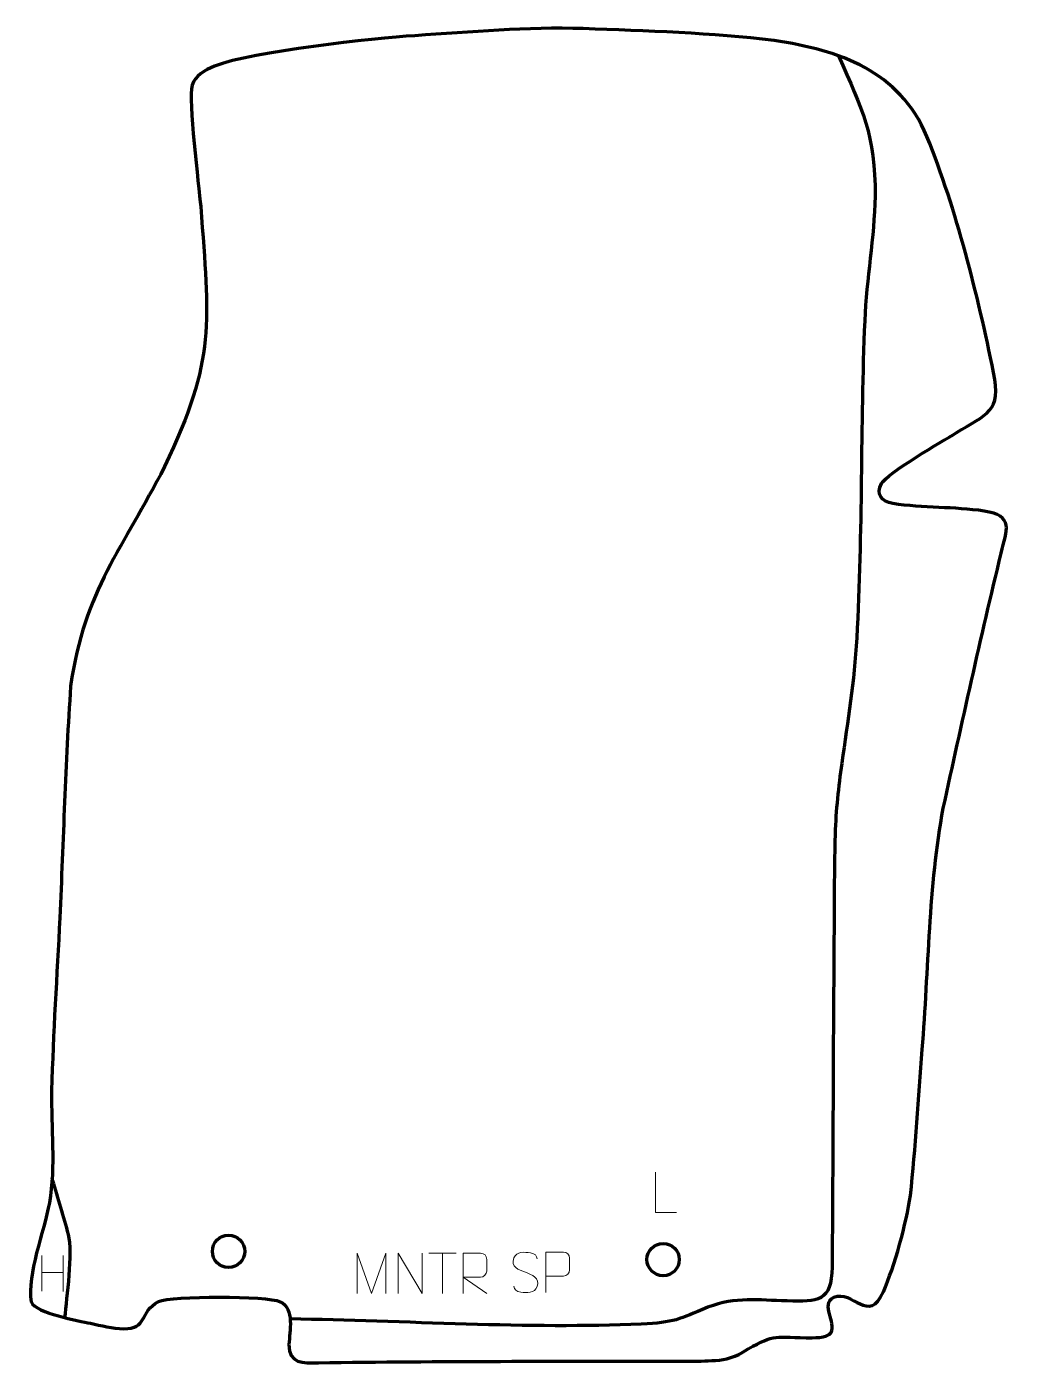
# Model space of a CAD drawing. Header units: millimetres. Extents: x 1128 to 1738, y -95 to 732.
import ezdxf

# ---------------------------------------------------------------- set-up
doc = ezdxf.new("R2010")
doc.units = ezdxf.units.MM
doc.header["$MEASUREMENT"] = 0
doc.layers.add('layer 2', color=7, linetype='Continuous')
doc.layers.add('layer 3', color=7, linetype='Continuous')

msp = doc.modelspace()

# ---------------------------------------------------------------- linework, layer by layer
at = {"layer": 'layer 2', "color": 142, "lineweight": 200}
for centre in [(1252.4103, -25.0073), (1521.0287, -30.1006)]:
    msp.add_ellipse(centre, major_axis=(0, 10), ratio=1, dxfattribs=at)
at = {"layer": 'layer 2', "color": 142, "lineweight": 158}
for points, knots in [([(1629.4388, 714.2309), (1643.9858, 681.1361), (1652.434, 665.2291), (1652.0498, 627.4491), (1652.0498, 627.4491), (1651.55, 601.7774), (1646.7261, 576.3617), (1645.6221, 550.3839), (1645.6221, 550.3839), (1642.8447, 485.0309), (1644.3932, 419.6208), (1640.7228, 354.2739), (1640.7228, 354.2739), (1639.174, 327.0539), (1635.1874, 303.4853), (1631.4459, 276.7359), (1631.4459, 276.7359), (1629.3995, 262.106), (1627.8052, 247.8411), (1627.2879, 233.0608), (1627.2879, 233.0608), (1626.6255, 206.4198), (1626.7597, 179.7406), (1626.5428, 153.0912), (1626.5428, 153.0912), (1625.9959, 90.4762), (1626.0692, 27.8613), (1625.4189, -34.7608), (1625.4189, -34.7608), (1625.1933, -56.3258), (1616.8896, -56.0955), (1597.6256, -55.6634), (1597.6256, -55.6634), (1579.6317, -55.2599), (1566.1627, -52.9394), (1548.6298, -59.5608), (1548.6298, -59.5608), (1530.5596, -67.0703), (1528.1809, -69.084), (1507.493, -70.0137), (1507.493, -70.0137), (1438.6503, -73.1073), (1360.1858, -67.924), (1290.4897, -66.8143)], [0, 0, 0, 0, 0.08333333, 0.08333333, 0.08333333, 0.08333333, 0.16666667, 0.16666667, 0.16666667, 0.16666667, 0.25, 0.25, 0.25, 0.25, 0.33333333, 0.33333333, 0.33333333, 0.33333333, 0.41666667, 0.41666667, 0.41666667, 0.41666667, 0.5, 0.5, 0.5, 0.5, 0.58333333, 0.58333333, 0.58333333, 0.58333333, 0.66666667, 0.66666667, 0.66666667, 0.66666667, 0.75, 0.75, 0.75, 0.75, 0.83333333, 0.83333333, 0.83333333, 0.83333333, 1, 1, 1, 1]), ([(1151.2914, -66.07), (1152.4528, -52.7917), (1156.3642, -26.4708), (1153.4243, -14.4986), (1153.4243, -14.4986), (1150.8074, -3.8421), (1146.8852, 7.9057), (1143.8037, 18.6802), (1143.8037, 18.6802), (1143.8037, 18.6802), (1143.3874, 20.1368), (1143.3874, 20.1368)], [0, 0, 0, 0, 0.25, 0.25, 0.25, 0.25, 0.5, 0.5, 0.5, 0.5, 1, 1, 1, 1])]:
    msp.add_open_spline(points, degree=3, knots=knots, dxfattribs=at)
at = {"layer": 'layer 2', "color": 250, "lineweight": 9}
for points, knots in [([(1529.2682, -0.9041), (1529.2682, -0.9041), (1516.3191, -0.9041), (1516.3191, -0.9041), (1516.3191, -0.9041), (1516.3191, -0.9041), (1516.3191, 24.0495), (1516.3191, 24.0495)], [0, 0, 0, 0, 0.33333333, 0.33333333, 0.33333333, 0.33333333, 1, 1, 1, 1]), ([(1331.847, -51.1463), (1331.847, -51.1463), (1331.847, -26.1884), (1331.847, -26.1884), (1331.847, -26.1884), (1331.847, -26.1884), (1340.7721, -51.1463), (1340.7721, -51.1463), (1340.7721, -51.1463), (1340.7721, -51.1463), (1349.532, -26.1889), (1349.532, -26.1889), (1349.532, -26.1889), (1349.532, -26.1889), (1349.532, -51.1463), (1349.532, -51.1463)], [0, 0, 0, 0, 0.2, 0.2, 0.2, 0.2, 0.4, 0.4, 0.4, 0.4, 0.6, 0.6, 0.6, 0.6, 1, 1, 1, 1]), ([(1357.3414, -51.1427), (1357.3414, -51.1427), (1357.3414, -26.1892), (1357.3414, -26.1892), (1357.3414, -26.1892), (1357.3414, -26.1892), (1371.9962, -51.1427), (1371.9962, -51.1427), (1371.9962, -51.1427), (1371.9962, -51.1427), (1371.9962, -26.1892), (1371.9962, -26.1892)], [0, 0, 0, 0, 0.25, 0.25, 0.25, 0.25, 0.5, 0.5, 0.5, 0.5, 1, 1, 1, 1]), ([(1397.3367, -51.1427), (1397.3367, -51.1427), (1397.3367, -26.1892), (1397.3367, -26.1892), (1397.3367, -26.1892), (1400.9315, -26.1892), (1404.527, -26.1892), (1408.1222, -26.1892), (1408.1222, -26.1892), (1410.4475, -26.2269), (1412.0048, -27.7169), (1412.0007, -30.0833), (1412.0007, -30.0833), (1412.0003, -32.1188), (1412.0003, -35.1782), (1412.0007, -37.2142), (1412.0007, -37.2142), (1411.9942, -39.0897), (1410.1819, -41.0315), (1408.1724, -41.0506), (1408.1724, -41.0506), (1408.1724, -41.0506), (1397.3367, -41.0506), (1397.3367, -41.0506), (1397.3367, -41.0506), (1397.3367, -41.0506), (1411.9914, -51.1427), (1411.9914, -51.1427)], [0, 0, 0, 0, 0.125, 0.125, 0.125, 0.125, 0.25, 0.25, 0.25, 0.25, 0.375, 0.375, 0.375, 0.375, 0.5, 0.5, 0.5, 0.5, 0.625, 0.625, 0.625, 0.625, 0.75, 0.75, 0.75, 0.75, 1, 1, 1, 1]), ([(1435.9165, -37.9009), (1431.6682, -36.4305), (1426.7601, -34.6347), (1428.7652, -29.1144), (1428.7652, -29.1144), (1430.2687, -24.9745), (1435.4823, -25.363), (1439.0859, -25.9641), (1439.0859, -25.9641), (1441.9465, -26.4413), (1442.8112, -27.6545), (1443.1218, -29.7386)], [0, 0, 0, 0, 0.25, 0.25, 0.25, 0.25, 0.5, 0.5, 0.5, 0.5, 1, 1, 1, 1]), ([(1448.5844, -50.3777), (1448.5844, -50.3777), (1448.5844, -25.4241), (1448.5844, -25.4241), (1448.5844, -25.4241), (1452.1794, -25.4241), (1455.7747, -25.4241), (1459.3701, -25.4241), (1459.3701, -25.4241), (1461.6953, -25.462), (1463.2527, -26.9521), (1463.2485, -29.3182), (1463.2485, -29.3182), (1463.2481, -31.3539), (1463.2481, -34.4132), (1463.2485, -36.4492), (1463.2485, -36.4492), (1463.242, -38.3246), (1461.4298, -40.2665), (1459.4202, -40.2856), (1459.4202, -40.2856), (1459.4202, -40.2856), (1448.5844, -40.2856), (1448.5844, -40.2856)], [0, 0, 0, 0, 0.14285714, 0.14285714, 0.14285714, 0.14285714, 0.28571429, 0.28571429, 0.28571429, 0.28571429, 0.42857143, 0.42857143, 0.42857143, 0.42857143, 0.57142857, 0.57142857, 0.57142857, 0.57142857, 0.71428571, 0.71428571, 0.71428571, 0.71428571, 1, 1, 1, 1]), ([(1435.9165, -37.901), (1439.9351, -39.5477), (1444.9646, -41.436), (1443.1306, -46.7963), (1443.1306, -46.7963), (1441.6708, -51.0627), (1436.76, -50.806), (1433.0339, -50.2513), (1433.0339, -50.2513), (1430.2839, -49.8415), (1429.063, -48.628), (1428.685, -46.5158)], [0, 0, 0, 0, 0.25, 0.25, 0.25, 0.25, 0.5, 0.5, 0.5, 0.5, 1, 1, 1, 1])]:
    msp.add_open_spline(points, degree=3, knots=knots, dxfattribs=at)
for points in [[(1137.0834, -27.5276), (1137.0834, -27.5276), (1137.0834, -49.7203), (1137.0834, -49.7203)], [(1150.1991, -27.5276), (1150.1991, -27.5276), (1150.1991, -49.8779), (1150.1991, -49.8779)], [(1376.1752, -26.2127), (1376.1752, -26.2127), (1393.1624, -26.2127), (1393.1624, -26.2127)], [(1384.669, -51.1427), (1384.669, -51.1427), (1384.669, -26.1892), (1384.669, -26.1892)], [(1137.1009, -38.17), (1137.1009, -38.17), (1150.1991, -38.17), (1150.1991, -38.17)]]:
    msp.add_open_spline(points, degree=3, dxfattribs=at)
at = {"layer": 'layer 3', "color": 242, "lineweight": 158}
msp.add_open_spline([(1471.6836, 731.0014), (1510.1641, 729.5626), (1551.5478, 728.4309), (1589.6386, 723.6555), (1589.6386, 723.6555), (1630.1702, 717.6586), (1667.019, 704.8892), (1684.1086, 664.3262), (1684.1086, 664.3262), (1702.5342, 618.4906), (1715.3804, 566.855), (1725.3193, 518.4542), (1725.3193, 518.4542), (1730.3308, 494.0493), (1721.1754, 492.8056), (1702.1058, 481.0606), (1702.1058, 481.0606), (1693.7811, 475.9736), (1659.4324, 456.0824), (1656.019, 449.6924), (1656.019, 449.6924), (1652.4589, 443.0277), (1656.0219, 438.6189), (1662.9578, 437.3539), (1662.9578, 437.3539), (1681.8931, 434.4892), (1701.1727, 435.4731), (1719.3863, 432.7109), (1719.3863, 432.7109), (1738.0641, 429.8782), (1733.5307, 421.1664), (1729.9735, 406.6606), (1729.9735, 406.6606), (1717.4197, 354.3683), (1705.6206, 301.6005), (1694.2335, 249.0371), (1694.2335, 249.0371), (1685.1133, 200.7232), (1685.2628, 148.9775), (1681.209, 99.7748), (1681.209, 99.7748), (1678.7871, 69.8113), (1677.2547, 39.313), (1673.8554, 9.492), (1673.8554, 9.492), (1671.4086, -7.4072), (1664.0459, -34.5181), (1657.1785, -50.0806), (1657.1785, -50.0806), (1648.1884, -70.4539), (1638.2453, -48.4286), (1626.5346, -53.4033), (1626.5346, -53.4033), (1617.9817, -58.2366), (1628.3783, -68.7828), (1624.8281, -75.2048), (1624.8281, -75.2048), (1622.7429, -78.9767), (1613.0575, -78.3174), (1609.419, -78.3957), (1609.419, -78.3957), (1588.5019, -78.1571), (1588.9256, -76.1804), (1570.3714, -87.2688), (1570.3714, -87.2688), (1563.3211, -91.4823), (1557.5664, -92.2655), (1551.0613, -92.5851), (1551.0613, -92.5851), (1545.5614, -92.8553), (1539.3925, -92.9453), (1532.8041, -92.9503), (1532.8041, -92.9503), (1457.8947, -93.0077), (1382.9639, -92.7953), (1308.0611, -93.8591), (1308.0611, -93.8591), (1298.328, -93.9396), (1289.5498, -94.8209), (1289.7472, -82.5516), (1289.7472, -82.5516), (1290.1058, -74.6956), (1293.3571, -60.2968), (1284.4166, -56.142), (1284.4166, -56.142), (1276.4395, -52.4349), (1217.168, -52.4526), (1209.1071, -56.0703), (1209.1071, -56.0703), (1197.1951, -62.4252), (1202.4679, -73.2586), (1187.4857, -72.8432), (1187.4857, -72.8432), (1180.8176, -72.6582), (1173.5973, -70.8933), (1167.049, -69.5174), (1167.049, -69.5174), (1159.7456, -68.0327), (1133.6433, -63.2633), (1130.3486, -56.3174), (1130.3486, -56.3174), (1127.678, -39.1824), (1138.4428, -12.9575), (1141.6413, 5.0802), (1141.6413, 5.0802), (1145.7195, 28.0795), (1142.5347, 51.0657), (1143.0546, 74.4629), (1143.0546, 74.4629), (1143.9328, 109.7906), (1146.4003, 145.7815), (1148.0749, 181.1762), (1148.0749, 181.1762), (1150.3064, 228.7867), (1151.5571, 276.9535), (1154.7876, 324.4489), (1154.7876, 324.4489), (1163.021, 383.8518), (1187.5422, 410.1726), (1212.845, 460.2649), (1212.845, 460.2649), (1244.835, 527.1377), (1240.435, 549.0207), (1235.2245, 621.0202), (1235.2245, 621.0202), (1233.9777, 634.2838), (1227.2992, 687.1882), (1229.8828, 696.0198), (1229.8828, 696.0198), (1231.9336, 701.6303), (1237.2354, 705.3207), (1243.7723, 707.865), (1243.7723, 707.865), (1267.2471, 717.0021), (1342.2458, 724.9439), (1367.5817, 726.659), (1367.5817, 726.659), (1402.4405, 728.8916), (1436.6739, 732.1863), (1471.6836, 731.0014)], degree=3, knots=[0, 0, 0, 0, 0.02777778, 0.02777778, 0.02777778, 0.02777778, 0.05555556, 0.05555556, 0.05555556, 0.05555556, 0.08333333, 0.08333333, 0.08333333, 0.08333333, 0.11111111, 0.11111111, 0.11111111, 0.11111111, 0.13888889, 0.13888889, 0.13888889, 0.13888889, 0.16666667, 0.16666667, 0.16666667, 0.16666667, 0.19444444, 0.19444444, 0.19444444, 0.19444444, 0.22222222, 0.22222222, 0.22222222, 0.22222222, 0.25, 0.25, 0.25, 0.25, 0.27777778, 0.27777778, 0.27777778, 0.27777778, 0.30555556, 0.30555556, 0.30555556, 0.30555556, 0.33333333, 0.33333333, 0.33333333, 0.33333333, 0.36111111, 0.36111111, 0.36111111, 0.36111111, 0.38888889, 0.38888889, 0.38888889, 0.38888889, 0.41666667, 0.41666667, 0.41666667, 0.41666667, 0.44444444, 0.44444444, 0.44444444, 0.44444444, 0.47222222, 0.47222222, 0.47222222, 0.47222222, 0.5, 0.5, 0.5, 0.5, 0.52777778, 0.52777778, 0.52777778, 0.52777778, 0.55555556, 0.55555556, 0.55555556, 0.55555556, 0.58333333, 0.58333333, 0.58333333, 0.58333333, 0.61111111, 0.61111111, 0.61111111, 0.61111111, 0.63888889, 0.63888889, 0.63888889, 0.63888889, 0.66666667, 0.66666667, 0.66666667, 0.66666667, 0.69444444, 0.69444444, 0.69444444, 0.69444444, 0.72222222, 0.72222222, 0.72222222, 0.72222222, 0.75, 0.75, 0.75, 0.75, 0.77777778, 0.77777778, 0.77777778, 0.77777778, 0.80555556, 0.80555556, 0.80555556, 0.80555556, 0.83333333, 0.83333333, 0.83333333, 0.83333333, 0.86111111, 0.86111111, 0.86111111, 0.86111111, 0.88888889, 0.88888889, 0.88888889, 0.88888889, 0.91666667, 0.91666667, 0.91666667, 0.91666667, 0.94444444, 0.94444444, 0.94444444, 0.94444444, 1, 1, 1, 1], dxfattribs=at)

doc.saveas('drawing.dxf')
